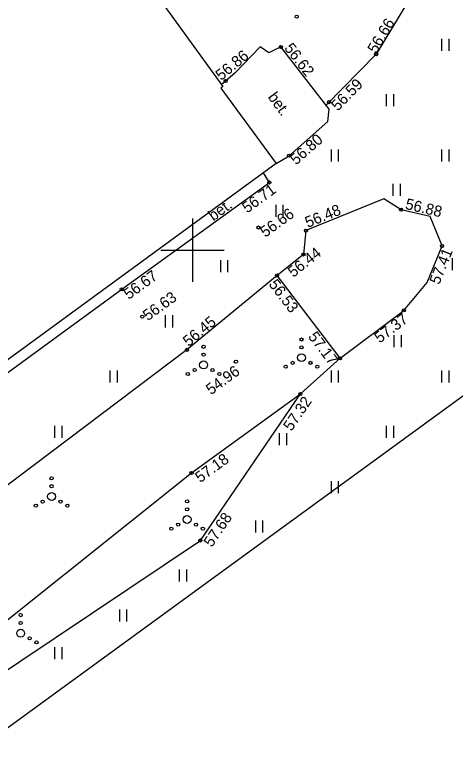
# Model space of a CAD drawing. Extents: x 634393 to 634838, y 6467669 to 6468027.
# Drawn here: x 634638.76 to 634666.69, y 6467817.35 to 6467864.89 of the extents above; entities that cross this region are included whole.
import ezdxf

# ---------------------------------------------------------------- set-up
doc = ezdxf.new("R2010")
doc.units = 0
for name, color, linetype in [('HALJASTUS', 7, 'Continuous'), ('HOONE', 7, 'Continuous'), ('KORGUS-EH2000', 7, 'Continuous'), ('MOOTPIIR', 7, 'Continuous'), ('TEE', 7, 'Continuous'), ('VEEKOGU', 7, 'Continuous'), ('VORK', 7, 'Continuous')]:
    doc.layers.add(name, color=color, linetype=linetype)

msp = doc.modelspace()

# ---------------------------------------------------------------- linework, layer by layer
at = {"layer": 'HALJASTUS'}
for p, q in [((634665.773, 6467863.381), (634665.773, 6467862.619)), ((634666.228, 6467863.381), (634666.228, 6467862.619)), ((634662.273, 6467859.881), (634662.273, 6467859.119)), ((634662.728, 6467859.881), (634662.728, 6467859.119)), ((634658.773, 6467856.381), (634658.773, 6467855.619)), ((634659.228, 6467856.381), (634659.228, 6467855.619)), ((634665.773, 6467856.381), (634665.773, 6467855.619)), ((634666.228, 6467856.381), (634666.228, 6467855.619)), ((634662.695, 6467854.208), (634662.695, 6467853.447)), ((634663.15, 6467854.208), (634663.15, 6467853.447)), ((634655.273, 6467852.881), (634655.273, 6467852.119)), ((634655.728, 6467852.881), (634655.728, 6467852.119)), ((634651.773, 6467849.381), (634651.773, 6467848.619)), ((634652.228, 6467849.381), (634652.228, 6467848.619)), ((634666.436, 6467849.501), (634666.436, 6467848.74)), ((634659.345, 6467843.161), (634655.357, 6467848.406)), ((634648.273, 6467845.881), (634648.273, 6467845.119)), ((634648.728, 6467845.881), (634648.728, 6467845.119)), ((634662.755, 6467844.634), (634662.755, 6467843.872)), ((634663.21, 6467844.634), (634663.21, 6467843.872)), ((634644.773, 6467842.381), (634644.773, 6467841.619)), ((634645.228, 6467842.381), (634645.228, 6467841.619)), ((634658.773, 6467842.381), (634658.773, 6467841.619)), ((634659.228, 6467842.381), (634659.228, 6467841.619)), ((634665.773, 6467842.381), (634665.773, 6467841.619)), ((634666.228, 6467842.381), (634666.228, 6467841.619)), ((634641.273, 6467838.881), (634641.273, 6467838.119)), ((634641.728, 6467838.881), (634641.728, 6467838.119)), ((634662.273, 6467838.881), (634662.273, 6467838.119)), ((634662.728, 6467838.881), (634662.728, 6467838.119)), ((634655.494, 6467838.418), (634655.494, 6467837.657)), ((634655.949, 6467838.418), (634655.949, 6467837.657)), ((634658.773, 6467835.381), (634658.773, 6467834.619)), ((634659.228, 6467835.381), (634659.228, 6467834.619)), ((634653.985, 6467832.886), (634653.985, 6467832.125)), ((634654.44, 6467832.886), (634654.44, 6467832.125)), ((634649.158, 6467829.789), (634649.158, 6467829.028)), ((634649.613, 6467829.789), (634649.613, 6467829.028)), ((634645.376, 6467827.254), (634645.376, 6467826.493)), ((634645.831, 6467827.254), (634645.831, 6467826.493)), ((634641.273, 6467824.881), (634641.273, 6467824.119)), ((634641.728, 6467824.881), (634641.728, 6467824.119))]:
    msp.add_line(p, q, dxfattribs=at)
msp.add_lwpolyline([(634613.809, 6467807.07), (634650.502, 6467831.625), (634656.834, 6467840.903)], dxfattribs=at)
for centre, radius in [((634656.906, 6467844.351), 0.1), ((634650.702, 6467843.891), 0.1), ((634656.906, 6467843.851), 0.1), ((634650.702, 6467843.391), 0.1), ((634656.906, 6467843.201), 0.25), ((634650.702, 6467842.741), 0.25), ((634655.906, 6467842.626), 0.1), ((634656.341, 6467842.876), 0.1), ((634657.471, 6467842.876), 0.1), ((634657.906, 6467842.626), 0.1), ((634649.702, 6467842.166), 0.1), ((634650.137, 6467842.416), 0.1), ((634651.267, 6467842.416), 0.1), ((634651.702, 6467842.166), 0.1), ((634641.078, 6467835.561), 0.1), ((634641.078, 6467835.061), 0.1), ((634641.078, 6467834.411), 0.25), ((634640.513, 6467834.086), 0.1), ((634641.643, 6467834.086), 0.1), ((634649.661, 6467834.104), 0.1), ((634640.078, 6467833.836), 0.1), ((634642.078, 6467833.836), 0.1), ((634649.661, 6467833.604), 0.1), ((634649.661, 6467832.954), 0.25), ((634649.096, 6467832.629), 0.1), ((634650.226, 6467832.629), 0.1), ((634648.661, 6467832.379), 0.1), ((634650.661, 6467832.379), 0.1), ((634639.121, 6467826.903), 0.1), ((634639.121, 6467826.403), 0.1), ((634639.121, 6467825.753), 0.25), ((634639.686, 6467825.428), 0.1), ((634640.121, 6467825.178), 0.1)]:
    msp.add_circle(centre, radius, dxfattribs=at)
at = {"layer": 'HOONE'}
msp.add_lwpolyline([(634567.97, 6467851.862), (634636.338, 6467901.814), (634650.864, 6467881.95), (634641.275, 6467875.058), (634651.927, 6467860.377), (634651.805, 6467860.258), (634655.309, 6467855.494), (634596.601, 6467812.596), (634588.395, 6467823.955), (634576.177, 6467815.012), (634565.022, 6467830.265), (634577.288, 6467839.137)], close=True, dxfattribs=at)
at = {"layer": 'KORGUS-EH2000'}
for centre in [(634656.6, 6467864.784), (634655.606, 6467862.868), (634661.629, 6467862.406), (634652.097, 6467860.718), (634658.651, 6467859.373), (634656.117, 6467855.984), (634654.87, 6467854.287), (634663.21, 6467852.567), (634654.18, 6467851.442), (634657.188, 6467851.244), (634665.803, 6467850.272), (634657.029, 6467849.732), (634655.357, 6467848.406), (634645.519, 6467847.529), (634663.385, 6467846.196), (634646.823, 6467845.797), (634649.651, 6467843.695), (634659.345, 6467843.161), (634652.75, 6467842.942), (634656.834, 6467840.903), (634649.943, 6467835.9), (634650.502, 6467831.625)]:
    msp.add_circle(centre, 0.1, dxfattribs=at)
at = {"layer": 'MOOTPIIR'}
msp.add_lwpolyline([(634487.166, 6467836.901), (634545.93, 6467752.463), (634681.971, 6467851.602), (634682.976, 6467894.637), (634674.026, 6467902.484), (634688.991, 6467927.644), (634680.215, 6467933.59), (634664.441, 6467924.075), (634570.619, 6467898.967)], close=True, dxfattribs=at)
at = {"layer": 'TEE'}
for points in [[(634686.214, 6467929.622), (634680.382, 6467920.261), (634674.679, 6467911.41), (634670.836, 6467904.29), (634666.924, 6467894.574), (634665.507, 6467885.207), (634665.607, 6467879.557), (634666.496, 6467873.341), (634666.127, 6467869.859), (634661.629, 6467862.406), (634658.469, 6467859.188)], [(634655.309, 6467855.494), (634656.117, 6467855.984), (634658.579, 6467858.144), (634658.661, 6467858.942), (634655.606, 6467862.868), (634654.827, 6467862.492), (634654.296, 6467862.883), (634652.684, 6467861.202), (634651.836, 6467860.503)], [(634593.717, 6467816.588), (634593.129, 6467815.149), (634594.894, 6467812.709), (634596.428, 6467811.488), (634606.664, 6467819.053), (634615.518, 6467825.5), (634623.087, 6467831.015), (634635.306, 6467840.078), (634645.519, 6467847.529), (634654.87, 6467854.287), (634654.508, 6467854.909)]]:
    msp.add_lwpolyline(points, dxfattribs=at)
at = {"layer": 'VEEKOGU'}
msp.add_lwpolyline([(634613.809, 6467807.07), (634649.943, 6467835.9), (634656.834, 6467840.903), (634659.345, 6467843.161), (634663.385, 6467846.196), (634664.867, 6467847.952), (634665.803, 6467850.272), (634665.059, 6467852.129), (634663.21, 6467852.567), (634662.124, 6467853.249), (634657.188, 6467851.244), (634657.029, 6467849.732), (634655.357, 6467848.406), (634649.651, 6467843.695), (634635.665, 6467833.161)], dxfattribs=at)
at = {"layer": 'VORK'}
for p, q in [((634650, 6467852), (634650, 6467848)), ((634648, 6467850), (634652, 6467850))]:
    msp.add_line(p, q, dxfattribs=at)

# ---------------------------------------------------------------- texts
at = {"layer": 'KORGUS-EH2000'}
for s, rotation, p in [('56.66', 58.8884, (634661.629, 6467862.401)), ('56.62', 307.8881, (634655.777, 6467862.783)), ('56.86', 39.5067, (634651.82, 6467860.708)), ('56.59', 45.5242, (634659.204, 6467858.775)), ('56.80', 41.2616, (634656.56, 6467855.366)), ('56.71', 35.8558, (634653.462, 6467852.321)), ('56.88', 346.6732, (634663.431, 6467852.622)), ('56.48', 22.107, (634657.299, 6467851.41)), ('56.66', 35.8558, (634654.607, 6467850.783)), ('56.44', 38.4166, (634656.385, 6467848.249)), ('57.41', 68.0285, (634665.622, 6467847.783)), ('56.67', 35.8558, (634645.962, 6467846.85)), ('56.53', 307.2473, (634654.794, 6467847.838)), ('56.63', 35.8558, (634647.175, 6467845.5)), ('57.37', 36.9153, (634661.846, 6467844.089)), ('56.45', 39.5438, (634649.752, 6467843.861)), ('57.17', 307.2473, (634657.293, 6467844.524)), ('54.96', 35.9804, (634651.171, 6467840.815)), ('57.32', 55.6875, (634656.271, 6467838.504)), ('57.18', 35.9804, (634650.486, 6467835.251)), ('57.68', 55.6875, (634651.226, 6467831.157))]:
    msp.add_text(s, height=0.7, rotation=rotation, dxfattribs=at).set_placement(p)
at = {"layer": 'TEE'}
for rotation, p in [(306.3389, (634654.737, 6467859.695)), (35.8558, (634651.318, 6467851.821))]:
    msp.add_text('bet.', height=0.7, rotation=rotation, dxfattribs=at).set_placement(p)

doc.saveas('drawing.dxf')
